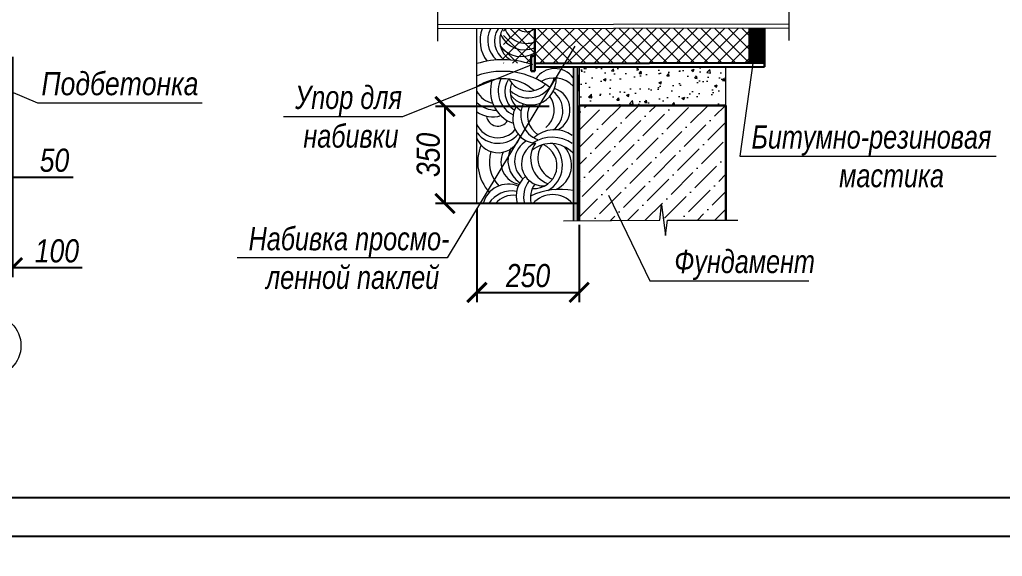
# Model space of a CAD drawing. Header units: millimetres. Extents: x 1582001 to 3303937, y 226471 to 491235.
# Drawn here: x 1886185 to 1898912, y 320700 to 327645 of the extents above; entities that cross this region are included whole.
import ezdxf

# ---------------------------------------------------------------- set-up
doc = ezdxf.new("R2010")
doc.units = ezdxf.units.MM
doc.linetypes.add('CENTER', pattern=[50.8, 31.75, -6.35, 6.35, -6.35])
doc.layers.get('Defpoints').update_dxf_attribs({"color": 255, "lineweight": 30})
doc.layers.add('Spezifikazia', color=250, linetype='Continuous')
doc.layers.add('Формуляр', color=138, linetype='Continuous')
for name, color, linetype, lineweight in [('Диафрагма', 1, 'Continuous', 30), ('Оси', 251, 'CENTER', 9), ('Размеры', 7, 'Continuous', 18), ('Текст', 202, 'Continuous', 15), ('тонкие', 163, 'Continuous', 20), ('штрих', 52, 'Continuous', 15), ('Штриховка', 252, 'Continuous', 15)]:
    doc.layers.add(name, color=color, linetype=linetype, lineweight=lineweight)
doc.styles.get("Standard").update_dxf_attribs({"font": 'ARIALNI.TTF', "height": 300})
doc.styles.add('STYLE1', font='ARIALNI.TTF', dxfattribs={"height": 300})
doc.styles.add('Текст', font='ARIALNI.TTF')
doc.dimstyles.new('х2', dxfattribs={"dimscale": 100, "dimtxt": 2.5, "dimasz": 2.5, "dimexe": 1.25, "dimexo": 0.625, "dimtad": 1, "dimdec": 0, "dimlfac": 0.5, "dimtxsty": 'Standard', "dimblk": 'ARCHTICK', "dimcen": 2.5, "dimadec": 0, "dimazin": 0, "dimtfac": 1, "dimtdec": 0, "dimtmove": 0, "dimatfit": 3, "dimfxl": 0, "dimarcsym": 0})

# ---------------------------------------------------------------- blocks, each defined once
blk = doc.blocks.new('_ArchTick')
at = {"color": 0, "linetype": 'ByBlock', "const_width": 0.15}
blk.add_lwpolyline([(-0.5, -0.5), (0.5, 0.5)], dxfattribs=at)
blk = doc.blocks.new('*D2099')
at = {"layer": 'Defpoints', "color": 0, "lineweight": -3, "ltscale": 100, "transparency": 16777216}
for p in [(1885893, 327226), (1886093, 327226), (1886093, 324436)]:
    blk.add_point(p, dxfattribs=at)
at = {"layer": 'Размеры', "color": 0, "lineweight": -2, "ltscale": 100, "transparency": 16777216}
for p, q in [((1885893, 327163), (1885893, 324311)), ((1886093, 327163), (1886093, 324311)), ((1885893, 324436), (1886093, 324436)), ((1886093, 324436), (1886993, 324436))]:
    blk.add_line(p, q, dxfattribs=at)
at = {"layer": 'Размеры', "color": 0, "lineweight": -2, "ltscale": 100, "transparency": 16777216, "xscale": 250, "yscale": 250, "zscale": 250, "rotation": 180}
blk.add_blockref('_ArchTick', (1885893, 324436), dxfattribs=at)
at = {"layer": 'Размеры', "color": 0, "lineweight": -2, "ltscale": 100, "transparency": 16777216, "xscale": 250, "yscale": 250, "zscale": 250}
blk.add_blockref('_ArchTick', (1886093, 324436), dxfattribs=at)
at = {"layer": 'Размеры', "color": 0, "ltscale": 100, "transparency": 16777216, "insert": (1886668, 324651), "char_height": 300, "attachment_point": 5}
blk.add_mtext('100', dxfattribs=at)
blk = doc.blocks.new('*D2107')
at = {"layer": 'Defpoints', "color": 0, "lineweight": -3, "ltscale": 100, "transparency": 16777216}
for p in [(1885793, 327281), (1885893, 327281), (1885893, 325608)]:
    blk.add_point(p, dxfattribs=at)
at = {"layer": 'Размеры', "color": 0, "lineweight": -2, "ltscale": 100, "transparency": 16777216}
for p, q in [((1885793, 327218), (1885793, 325483)), ((1885893, 327218), (1885893, 325483)), ((1885793, 325608), (1885543, 325608)), ((1885793, 325608), (1885893, 325608)), ((1885893, 325608), (1886879, 325608))]:
    blk.add_line(p, q, dxfattribs=at)
at = {"layer": 'Размеры', "color": 0, "lineweight": -2, "ltscale": 100, "transparency": 16777216, "xscale": 250, "yscale": 250, "zscale": 250}
blk.add_blockref('_ArchTick', (1885793, 325608), dxfattribs=at)
at = {"layer": 'Размеры', "color": 0, "lineweight": -2, "ltscale": 100, "transparency": 16777216, "xscale": 250, "yscale": 250, "zscale": 250, "rotation": 180}
blk.add_blockref('_ArchTick', (1885893, 325608), dxfattribs=at)
at = {"layer": 'Размеры', "color": 0, "ltscale": 100, "transparency": 16777216, "insert": (1886636, 325824), "char_height": 300, "attachment_point": 5}
blk.add_mtext('50', dxfattribs=at)
blk = doc.blocks.new('*D2114')
at = {"layer": 'Defpoints', "color": 0, "lineweight": -3, "ltscale": 100, "transparency": 16777216}
for p in [(1891694, 326521), (1893105, 326521), (1893477, 325266)]:
    blk.add_point(p, dxfattribs=at)
at = {"layer": 'Размеры', "color": 0, "lineweight": -2, "ltscale": 100, "transparency": 16777216}
for p, q in [((1893042, 326521), (1891569, 326521)), ((1891694, 325266), (1891694, 326521)), ((1893415, 325266), (1891569, 325266))]:
    blk.add_line(p, q, dxfattribs=at)
at = {"layer": 'Размеры', "color": 0, "lineweight": -2, "ltscale": 100, "transparency": 16777216, "xscale": 250, "yscale": 250, "zscale": 250}
for p, rotation in [((1891694, 326521), 90), ((1891694, 325266), 270)]:
    blk.add_blockref('_ArchTick', p, dxfattribs=dict(at, rotation=rotation))
at = {"layer": 'Размеры', "color": 0, "ltscale": 100, "transparency": 16777216, "insert": (1891478, 325894), "char_height": 300, "attachment_point": 5, "rotation": 90}
blk.add_mtext('350', dxfattribs=at)
blk = doc.blocks.new('*D2115')
at = {"layer": 'Defpoints', "color": 0, "lineweight": -3, "ltscale": 100, "transparency": 16777216}
for p in [(1892108, 325266), (1893431, 325051), (1893431, 324116)]:
    blk.add_point(p, dxfattribs=at)
at = {"layer": 'Размеры', "color": 0, "lineweight": -2, "ltscale": 100, "transparency": 16777216}
for p, q in [((1892108, 325203), (1892108, 323991)), ((1893431, 324988), (1893431, 323991)), ((1892108, 324116), (1893431, 324116))]:
    blk.add_line(p, q, dxfattribs=at)
at = {"layer": 'Размеры', "color": 0, "lineweight": -2, "ltscale": 100, "transparency": 16777216, "xscale": 250, "yscale": 250, "zscale": 250, "rotation": 180}
blk.add_blockref('_ArchTick', (1892108, 324116), dxfattribs=at)
at = {"layer": 'Размеры', "color": 0, "lineweight": -2, "ltscale": 100, "transparency": 16777216, "xscale": 250, "yscale": 250, "zscale": 250}
blk.add_blockref('_ArchTick', (1893431, 324116), dxfattribs=at)
at = {"layer": 'Размеры', "color": 0, "ltscale": 100, "transparency": 16777216, "insert": (1892769, 324331), "char_height": 300, "attachment_point": 5}
blk.add_mtext('250', dxfattribs=at)

msp = doc.modelspace()

# ---------------------------------------------------------------- hatches: boundary and pattern name
at = {"layer": 'штрих', "ltscale": 100}
h = msp.add_hatch(dxfattribs=at)
h.set_pattern_fill('DOTS', color=256, scale=200, style=0)
h.set_pattern_definition([(0, (1755401.38, 229361.263), (6.25, 12.5), [0, -12.5])])
h.paths.add_polyline_path([(1893405.6, 327035.7), (1893355.6, 327035.7), (1893355.6, 325050.5), (1893405.6, 325050.5)])
at = {"layer": 'Штриховка', "ltscale": 100}
h = msp.add_hatch(dxfattribs=at)
h.set_pattern_fill('AR-CONC', color=256, scale=50, style=0)
h.set_pattern_definition([(50, (1753580.47, 218994.32), (358.6301, -31.37607), [37.5, -412.5]), (355, (1753580.47, 218994.32), (-69.3757, 376.0961), [30, -330]), (100.4514, (1753610.35, 218991.7), (289.2547, 344.7198), [31.8701, -350.57106]), (46.1842, (1753580.47, 219094.32), (533.6205, -82.7595), [56.25, -618.75]), (96.6356, (1753624.94, 219087.43), (467.3314, 487.059), [47.8051, -525.8565]), (351.1842, (1753580.47, 219094.3), (467.331, 487.0593), [45, -495]), (21, (1753630.47, 219069.32), (298.45353, -201.30945), [37.5, -412.5]), (326, (1753630.47, 219069.32), (121.6577, 362.575), [30, -330]), (71.4514, (1753655.34, 219052.55), (420.1113, 161.26525), [31.8701, -350.57106]), (37.5, (1753580.47, 218994.32), (6.07993, 166.44693), [0, -326, 0, -335, 0, -331.25]), (7.5, (1753580.47, 218994.32), (131.53477, 197.20586), [0, -191, 0, -318.5, 0, -126.25]), (327.5, (1753468.97, 218994.32), (266.91122, -11.27744), [0, -125, 0, -390, 0, -517.5]), (317.5, (1753418.97, 218994.32), (291.59308, 50.0525), [0, -162.5, 0, -259, 0, -367.5])])
h.paths.add_polyline_path([(1893430.6, 327035.7), (1893430.6, 326535.7), (1895330.6, 326535.7), (1895330.6, 327035.7)])
h.paths.add_polyline_path([(1895330.6, 328535.7), (1895330.6, 329035.7), (1893430.6, 329035.7), (1893430.6, 328535.7)])
h = msp.add_hatch(dxfattribs=at)
h.set_pattern_fill('ANSI37', color=256, scale=1000, style=0)
h.set_pattern_definition([(45, (1755597.31, 229357.83), (-88.38835, 88.38835), []), (135, (1755597.31, 229357.83), (-88.38835, -88.38835), [])])
h.paths.add_polyline_path([(1895826.5, 328032.3), (1895826.5, 328482.3), (1892451.5, 328482.3), (1892451.5, 328032.3)])
h.paths.add_polyline_path([(1895826.5, 327082.3), (1895826.5, 327532.3), (1892451.5, 327532.3), (1892451.5, 327082.3)])
h = msp.add_hatch(dxfattribs=at)
h.set_pattern_fill('ANSI36', color=256, scale=50, style=0)
h.set_pattern_definition([(45, (941367.8, 841748.63), (84.1899, 308.696304), [396.875, -79.375, 0, -79.375])])
h.paths.add_polyline_path([(1895330.6, 326535.7), (1893430.6, 326535.7), (1893430.6, 325044), (1894474.5, 325050.5), (1894499.5, 325250.5), (1894549.5, 324850.5), (1894574.5, 325050.5), (1895330.6, 325050.5)])

# ---------------------------------------------------------------- linework, layer by layer
at = {"layer": 'Spezifikazia', "lineweight": 18, "ltscale": 500}
msp.add_lwpolyline([(1876000.3, 320955), (1918000.3, 320955), (1918000.3, 291255.1), (1876000.3, 291255.1)], close=True, dxfattribs=at)
at = {"layer": 'Диафрагма', "color": 7}
for p, q in [((1892857.6, 327527.9), (1892857.6, 326977.9)), ((1895830.6, 327535.7), (1895830.6, 327035.7)), ((1892807.6, 327177.9), (1892807.6, 326977.9)), ((1892807.6, 327177.9), (1892857.6, 327177.9)), ((1892857.6, 327077.9), (1895830.6, 327085.7)), ((1892807.6, 326977.9), (1892857.6, 326977.9)), ((1892857.6, 327027.9), (1895830.6, 327035.7)), ((1893430.6, 326535.7), (1893430.6, 325050.5)), ((1893430.6, 326535.7), (1895330.6, 326535.7)), ((1895330.6, 326535.7), (1895330.6, 325050.5))]:
    msp.add_line(p, q, dxfattribs=at)
at = {"layer": 'Оси', "linetype": 'Continuous', "ltscale": 100}
msp.add_circle((1885802.6, 323426.2), 400, dxfattribs=at)
msp.add_circle((1885802.6, 323426.2), 400, dxfattribs=at)
at = {"layer": 'Размеры', "lineweight": 9, "ltscale": 100}
for p, q in [((1885168.9, 327101.6), (1886417.5, 326566.9)), ((1886417.5, 326566.9), (1888550.8, 326566.9))]:
    msp.add_line(p, q, dxfattribs=at)
at = {"layer": 'Текст', "linetype": 'Continuous'}
for p, q in [((1893374.1, 327302.9), (1891722.7, 324560.7)), ((1895690.6, 327140.8), (1895513.2, 325876.3)), ((1892828.7, 327066.4), (1891143.3, 326389.1)), ((1891143.3, 326389.1), (1889603.2, 326389.1)), ((1895513.2, 325876.3), (1898832.5, 325876.3)), ((1893812.4, 325372.6), (1894344.6, 324265.2)), ((1891722.7, 324560.7), (1889000.3, 324560.7)), ((1894344.6, 324265.2), (1896404.1, 324265.2))]:
    msp.add_line(p, q, dxfattribs=at)
at = {"layer": 'тонкие', "ltscale": 100}
for p, q in [((1891600.2, 327366.1), (1891600.2, 327754)), ((1896151.2, 327373.9), (1896151.2, 327834)), ((1896151.2, 327585.7), (1891600.2, 327577.9)), ((1896151.2, 327535.7), (1891600.2, 327527.9)), ((1892107.6, 325265.9), (1892107.6, 327527.9)), ((1895630.6, 327535.7), (1895630.6, 327085.7)), ((1895645.6, 327535.7), (1895645.6, 327085.7)), ((1895660.6, 327535.7), (1895660.6, 327085.7)), ((1895675.6, 327535.7), (1895675.6, 327085.7)), ((1895690.6, 327535.7), (1895690.6, 327085.7)), ((1895705.6, 327535.7), (1895705.6, 327085.7)), ((1895720.6, 327535.7), (1895720.6, 327085.7)), ((1895735.6, 327535.7), (1895735.6, 327085.7)), ((1895750.6, 327535.7), (1895750.6, 327085.7)), ((1895765.6, 327535.7), (1895765.6, 327085.7)), ((1895780.6, 327535.7), (1895780.6, 327085.7)), ((1895795.6, 327535.7), (1895795.6, 327085.7)), ((1895810.6, 327535.7), (1895810.6, 327085.7)), ((1895825.6, 327535.7), (1895825.6, 327085.7)), ((1893355.6, 327035.7), (1893355.6, 325050.5)), ((1893357.6, 327027.9), (1893357.6, 325042.8)), ((1893405.6, 327035.7), (1893405.6, 325050.5)), ((1893430.6, 326535.7), (1893430.6, 327035.7)), ((1893430.6, 327035.7), (1893430.6, 325050.5)), ((1895330.6, 326535.7), (1895330.6, 327035.7)), ((1892107.6, 325265.9), (1893357.6, 325265.9)), ((1894474.5, 325050.5), (1894499.5, 325250.5)), ((1894499.5, 325250.5), (1894549.5, 324850.5)), ((1893226.9, 325042.8), (1894474.5, 325050.5)), ((1894549.5, 324850.5), (1894574.5, 325050.5)), ((1894574.5, 325050.5), (1895485.4, 325050.5))]:
    msp.add_line(p, q, dxfattribs=at)
for centre, radius, start, end in [((1892591.1, 327378.1), 444.2, 160.28144, 217.46716), ((1892591.1, 327378.1), 344.2, 154.1874, 227.74344), ((1892629.8, 327369.2), 295.6, 147.51887, 235.29519), ((1892697.3, 327375.4), 295.6, 148.91922, 238.72328), ((1892744.7, 327632.7), 295.6, 200.75433, 292.45317), ((1892744.7, 327632.7), 145.6, 226.01479, 313.98521), ((1892724, 327598.8), 344.2, 205.05378, 292.85372), ((1892681.4, 327500.8), 334.6, 215.88389, 301.77588), ((1892443, 325987.9), 1138.4, 71.32144, 107.13473), ((1892443, 325987.9), 988.4, 52.14787, 109.83603), ((1893117, 326713.9), 297.3, 36.89788, 146.16171), ((1892445.1, 326280.1), 600, 48.02056, 124.22978), ((1892726.1, 326721.9), 444.2, 160.92562, 250.36673), ((1892726.1, 326721.9), 344.2, 153.21345, 244.06396), ((1892764.8, 326713), 295.6, 146.62635, 234.16629), ((1892784.1, 327015), 295.6, 208.31027, 315.51494), ((1892832.3, 326719.2), 295.6, 158.77574, 238.72328), ((1892775.3, 326976.3), 344.2, 226.15755, 345.28308), ((1892804, 326871.6), 330.2, 217.0127, 2.81677), ((1893107.5, 326544.7), 344.2, 44.08438, 119.62093), ((1892370.9, 326852.5), 295.6, 207.0374, 258.3629), ((1892909.2, 326465.1), 310.6, 307.95433, 53.14744), ((1893021.1, 326477.3), 291.5, 296.98548, 71.71235), ((1892350.1, 326818.7), 344.2, 225.21201, 271.1668), ((1892813.1, 326478), 295.6, 309.44086, 36.29753), ((1892307.6, 326720.7), 334.6, 233.30518, 288.87065), ((1892889.4, 326361.7), 317.9, 150.10091, 264.82388), ((1893018.8, 326412.6), 344.2, 155.31994, 248.59627), ((1893057.5, 326403.8), 295.6, 152.21167, 236.9479), ((1892376.7, 326412.2), 145.6, 186.92525, 329.48003), ((1892376.7, 326412.2), 295.6, 204.42223, 320.10148), ((1893111.3, 325829.9), 389.9, 53.80964, 132.97382), ((1892382.6, 326218), 295.8, 201.64355, 343.70463), ((1892380.9, 326387), 342.6, 217.51304, 319.31598), ((1892890.7, 325814.6), 295.6, 118.12552, 230.55914), ((1893082.8, 325667.7), 455.6, 55.27368, 123.22771), ((1892713.3, 325802.9), 595.4, 158.29747, 221.3856), ((1892713.3, 325802.9), 445.4, 162.4145, 223.87421), ((1892713.3, 325802.9), 295.4, 154.71276, 258.13562), ((1892852, 325823.5), 344.2, 151.66328, 236.96297), ((1892971.5, 325779.7), 287.6, 111.42106, 272.27877), ((1893151.5, 325846.5), 348.7, 144.81996, 249.20945), ((1893065.6, 325651.7), 389.1, 43.61828, 128.9389), ((1892848.7, 325755.7), 295.6, 265.26545, 66.89278), ((1893192.4, 325857.3), 295.6, 146.02344, 249.13955), ((1892833.6, 325761.9), 380.9, 300.52037, 46.85173), ((1892984.8, 325763.4), 348.1, 294.32062, 42.6067), ((1892950, 325360.7), 334.6, 130.08192, 196.46554), ((1893056.5, 325351.8), 344.2, 142.39889, 194.46017), ((1892511.9, 325181.8), 334.6, 67.20502, 165.44389), ((1892554.4, 325083.7), 344.2, 78.84733, 148.05156), ((1893095.2, 325343), 295.6, 144.07027, 195.11854), ((1893187.8, 324543.1), 905, 79.18545, 115.35855), ((1892574.8, 325076.1), 295.6, 82.0818, 140.05925), ((1893088.9, 325036.3), 344.2, 41.83371, 138.16629)]:
    msp.add_arc(centre, radius, start, end, dxfattribs=at)
at = {"layer": 'Формуляр', "color": 0}
for points in [[(1876000.3, 350654.9), (1918000.3, 350654.9), (1918000.3, 320955), (1876000.3, 320955)], [(1878000.3, 321455), (1878000.3, 350144.9), (1917500.3, 350144.9), (1917500.3, 321455)]]:
    msp.add_lwpolyline(points, close=True, dxfattribs=at)
at = {"layer": 'штрих', "color": 1, "ltscale": 100, "const_width": 25}
for points in [[(1893418.3, 326717), (1893418.3, 326933.7)], [(1893418.3, 326067.7), (1893418.3, 326284.4)], [(1893418.3, 325516.3), (1893418.3, 325733)], [(1893418.3, 325050.5), (1893418.3, 325173.3)]]:
    msp.add_lwpolyline(points, dxfattribs=at)

# ---------------------------------------------------------------- texts
at = {"layer": 'Размеры', "lineweight": 9, "ltscale": 100, "style": 'Текст'}
msp.add_text('Подбетонка', height=300, dxfattribs=at).set_placement((1886467.5, 326666.9))
at = {"layer": 'Текст', "linetype": 'Continuous', "style": 'STYLE1', "width": 0.95}
for s, p in [('Упор для', (1889753.2, 326489.1)), ('набивки', (1889859.7, 325989.1)), ('Битумно-резиновая', (1895663.2, 325976.3)), ('мастика', (1896797.8, 325476.3)), ('Набивка просмо-', (1889150.3, 324660.7)), ('Фундамент', (1894663.4, 324365.2)), ('ленной паклей', (1889375.1, 324160.7))]:
    msp.add_text(s, height=300, dxfattribs=at).set_placement(p)

# ---------------------------------------------------------------- dimensions: what is measured, and where the dimension line sits
at = {"layer": 'Размеры', "ltscale": 100}
for base, p1, p2, picture, middle in [((1885892.6, 325608.4), (1885792.6, 327280.9), (1885892.6, 327280.9), '*D2107', (1886635.9, 325824.1)), ((1886092.6, 324435.6), (1885892.6, 327225.8), (1886092.6, 327225.8), '*D2099', (1886668, 324651.3))]:
    dim = msp.add_linear_dim(base=base, p1=p1, p2=p2, dimstyle='х2', override={"dimscale": 100, "dimlfac": 0.5, "dimtxsty": 'Standard', "dimblk1": 'ArchTick', "dimblk2": 'ArchTick', "dimsah": 1, "dimtmove": 0, "dimtolj": 0}, dxfattribs=at)
    dim.commit()
    dim.dimension.update_dxf_attribs({"geometry": picture, "text_midpoint": middle})
dim = msp.add_linear_dim(base=(1891693.8, 326521.2), p1=(1893477.5, 325265.9), p2=(1893104.7, 326521.2), angle=90, text='350', dimstyle='х2', override={"dimscale": 100, "dimlfac": 0.5, "dimtxsty": 'Standard', "dimblk1": 'ArchTick', "dimblk2": 'ArchTick', "dimsah": 1, "dimtmove": 0, "dimtolj": 0}, dxfattribs=at)
dim.commit()
dim.dimension.update_dxf_attribs({"geometry": '*D2114', "text_midpoint": (1891478.2, 325893.5)})
dim = msp.add_linear_dim(base=(1893430.6, 324115.6), p1=(1892107.6, 325265.9), p2=(1893430.6, 325050.5), text='250', dimstyle='х2', override={"dimscale": 100, "dimlfac": 0.5, "dimtxsty": 'Standard', "dimblk1": 'ArchTick', "dimblk2": 'ArchTick', "dimsah": 1, "dimtmove": 0, "dimtolj": 0}, dxfattribs=at)
dim.commit()
dim.dimension.update_dxf_attribs({"geometry": '*D2115', "text_midpoint": (1892769.1, 324331.3)})

doc.saveas('drawing.dxf')
